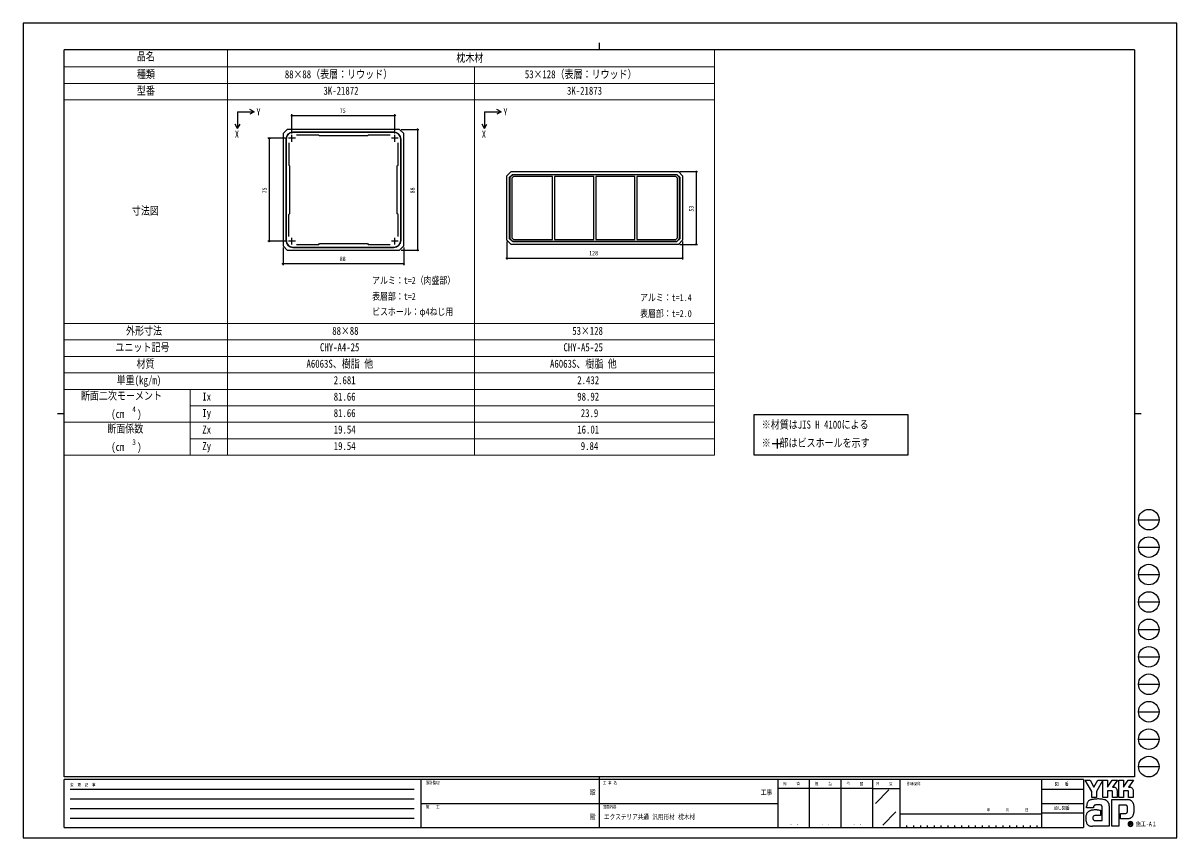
# Model space of a CAD drawing. Units: millimetres on the paper. Extents: x -420 to 420, y -297 to 297.
import ezdxf
from ezdxf.enums import TextEntityAlignment as Align

# ---------------------------------------------------------------- set-up
doc = ezdxf.new("R2010")
doc.units = ezdxf.units.MM
doc.header["$PDMODE"] = 32
doc.header["$PDSIZE"] = 0.5
doc.layers.add('0-1_TABLE1', color=7, linetype='Continuous', lineweight=18)
for name, color, linetype in [('0-2_USER1', 3, 'Continuous'), ('0-3_YKK_11', 7, 'Continuous'), ('0-4_YKK_12', 2, 'Continuous'), ('0-5_YKK_D', 6, 'Continuous'), ('0-6_YKK_ZWAK', 7, 'Continuous')]:
    doc.layers.add(name, color=color, linetype=linetype)
doc.styles.add('ＭＳ ゴシック', font='')
doc.styles.get('ＭＳ ゴシック').set_extended_font_data('MS Gothic')

msp = doc.modelspace()

# ---------------------------------------------------------------- linework, layer by layer
at = {"layer": '0-1_TABLE1'}
for p, q in [((-271.498, 277), (-271.498, -18)), ((83.502, 277), (83.502, -18)), ((-390.498, 265), (83.502, 265)), ((-91.498, 265), (-91.498, -18)), ((-390.498, 253), (83.502, 253)), ((-390.498, 241), (83.502, 241)), ((-390.498, 78), (83.502, 78)), ((-390.498, 66), (83.502, 66)), ((-390.498, 54), (83.502, 54)), ((-390.498, 42), (83.502, 42)), ((-390.498, 30), (83.502, 30)), ((-298.831, 30), (-298.831, -18)), ((-298.831, 18), (83.502, 18)), ((-390.498, 6), (83.502, 6)), ((-298.831, -6), (83.502, -6)), ((-390.498, -18), (83.502, -18))]:
    msp.add_line(p, q, dxfattribs=at)
at = {"layer": '0-2_USER1'}
for p, q in [((-264.118, 232.226), (-252.118, 232.226)), ((-264.118, 232.226), (-264.118, 220.226)), ((-252.118, 232.226), (-255.118, 233.959)), ((-252.118, 232.226), (-255.118, 230.494)), ((-84.118, 232.226), (-72.118, 232.226)), ((-84.118, 232.226), (-84.118, 220.226)), ((-72.118, 232.226), (-75.118, 233.959)), ((-72.118, 232.226), (-75.118, 230.494)), ((-264.118, 220.226), (-265.85, 223.226)), ((-264.118, 220.226), (-262.386, 223.226)), ((-84.118, 220.226), (-85.85, 223.226)), ((-84.118, 220.226), (-82.386, 223.226))]:
    msp.add_line(p, q, dxfattribs=at)
at = {"layer": '0-3_YKK_11'}
for p, q in [((-229.028, 212.303), (-229.028, 138.703)), ((-228.828, 212.303), (-228.828, 138.703)), ((-222.028, 213.003), (-227.028, 213.003)), ((-224.528, 210.503), (-224.528, 215.503)), ((-150.228, 217.503), (-223.828, 217.503)), ((-150.228, 217.303), (-223.828, 217.303)), ((-147.028, 213.003), (-152.028, 213.003)), ((-149.528, 210.503), (-149.528, 215.503)), ((-145.228, 138.703), (-145.228, 212.303)), ((-145.028, 138.703), (-145.028, 212.303)), ((-226.828, 141.407), (-226.828, 157.503)), ((-222.028, 138.003), (-227.028, 138.003)), ((-224.528, 135.503), (-224.528, 140.503)), ((-147.028, 138.003), (-152.028, 138.003)), ((-149.528, 135.503), (-149.528, 140.503)), ((-223.828, 133.703), (-150.228, 133.703)), ((-223.828, 133.503), (-150.228, 133.503))]:
    msp.add_line(p, q, dxfattribs=at)
for points in [[(-146.028, 219.503), (-228.028, 219.503), (-231.028, 216.503), (-231.028, 134.503), (-228.028, 131.503), (-146.028, 131.503), (-143.028, 134.503), (-143.028, 216.503)], [(57.155, 135.685), (-64.845, 135.685), (-67.845, 138.685), (-67.845, 185.685), (-64.845, 188.685), (57.155, 188.685), (60.155, 185.685), (60.155, 138.685)], [(56.038, 137.685), (-63.728, 137.685), (-65.845, 139.802), (-65.845, 184.568), (-63.728, 186.685), (56.038, 186.685), (58.155, 184.568), (58.155, 139.802)], [(55.955, 186.485), (-63.645, 186.485), (-65.645, 184.485), (-65.645, 139.885), (-63.645, 137.885), (55.955, 137.885), (57.955, 139.885), (57.955, 184.485)], [(-34.545, 139.285), (-34.545, 185.085), (-63.065, 185.085), (-64.245, 183.905), (-64.245, 140.465), (-63.065, 139.285)], [(-33.145, 185.085), (-33.145, 139.285), (-4.545, 139.285), (-4.545, 185.085)], [(-3.145, 185.085), (-3.145, 139.285), (25.455, 139.285), (25.455, 185.085)], [(26.855, 185.085), (26.855, 139.285), (55.375, 139.285), (56.555, 140.465), (56.555, 183.905), (55.375, 185.085)]]:
    msp.add_lwpolyline(points, close=True, dxfattribs=at)
for points in [[(-152.931, 215.303), (-169.028, 215.303), (-169.528, 214.803), (-204.528, 214.803), (-205.028, 215.303), (-221.124, 215.303)], [(-226.828, 209.6), (-226.828, 193.503), (-226.328, 193.003), (-226.328, 158.003), (-226.828, 157.503)], [(-147.228, 141.407), (-147.228, 157.503), (-147.728, 158.003), (-147.728, 175.503), (-147.728, 193.003), (-147.228, 193.503), (-147.228, 209.6)], [(-221.124, 135.703), (-205.028, 135.703), (-204.528, 136.203), (-187.028, 136.203), (-169.528, 136.203), (-169.028, 135.703), (-152.931, 135.703)]]:
    msp.add_lwpolyline(points, dxfattribs=at)
for centre, radius, start, end in [((-223.828, 212.303), 5.2, 90.00001, 179.99999), ((-223.828, 212.303), 5, 90.00001, 179.99999), ((-150.228, 212.303), 5.2, 0.00001, 89.99999), ((-150.228, 212.303), 5, 0.00001, 89.99999), ((-223.828, 138.703), 5.2, 180.00001, 269.99999), ((-223.828, 138.703), 5, 180.00001, 269.99999), ((-150.228, 138.703), 5.2, 270.00001, 359.99999), ((-150.228, 138.703), 5, 270.00001, 359.99999)]:
    msp.add_arc(centre, radius, start, end, dxfattribs=at)
at = {"layer": '0-4_YKK_12'}
for p, q in [((129.021, -6.068), (129.021, -13.068)), ((125.562, -9.568), (132.562, -9.568))]:
    msp.add_line(p, q, dxfattribs=at)
msp.add_lwpolyline([(112.437, 11.772), (224.251, 11.772), (224.251, -18), (112.437, -18)], close=True, dxfattribs=at)
at = {"layer": '0-5_YKK_D'}
for p, q in [((-224.528, 216.503), (-224.528, 230.503)), ((-224.528, 229.503), (-149.528, 229.503)), ((-149.528, 216.503), (-149.528, 230.503)), ((-145.028, 219.503), (-132.028, 219.503)), ((-133.028, 219.503), (-133.028, 131.503)), ((-228.028, 213.003), (-242.028, 213.003)), ((-241.028, 213.003), (-241.028, 138.003)), ((58.155, 188.685), (71.155, 188.685)), ((70.155, 188.685), (70.155, 135.685)), ((-228.028, 138.003), (-242.028, 138.003)), ((-67.845, 137.685), (-67.845, 124.685)), ((58.155, 135.685), (71.155, 135.685)), ((60.155, 137.685), (60.155, 124.685)), ((-231.028, 133.503), (-231.028, 120.503)), ((-145.028, 131.503), (-132.028, 131.503)), ((-143.028, 133.503), (-143.028, 120.503)), ((-143.028, 121.503), (-231.028, 121.503)), ((-67.845, 125.685), (60.155, 125.685))]:
    msp.add_line(p, q, dxfattribs=at)
for centre in [(-224.528, 229.503), (-149.528, 229.503), (-133.028, 219.503), (-241.028, 213.003), (70.155, 188.685), (-241.028, 138.003), (70.155, 135.685), (-133.028, 131.503), (-231.028, 121.503), (-143.028, 121.503), (-67.845, 125.685), (60.155, 125.685)]:
    msp.add_circle(centre, 0.425, dxfattribs=at)
at = {"layer": '0-6_YKK_ZWAK'}
for p, q in [((-0.498, 282.5), (-0.498, 277.5)), ((389.502, 277.5), (-390.498, 277.5)), ((-390.498, -252.5), (-390.498, 277.5)), ((389.502, 277.5), (389.502, -252.5)), ((-395.498, 12.5), (-390.498, 12.5)), ((389.502, 12.5), (394.502, 12.5)), ((392.502, -65), (407.502, -65)), ((392.502, -85), (407.502, -85)), ((392.502, -105), (407.502, -105)), ((392.502, -125), (407.502, -125)), ((392.502, -145), (407.502, -145)), ((392.502, -165), (407.502, -165)), ((392.502, -185), (407.502, -185)), ((392.502, -205), (407.502, -205)), ((392.502, -225), (407.502, -225)), ((392.502, -245), (407.502, -245)), ((389.502, -252.5), (-390.498, -252.5)), ((-130.498, -254.5), (-390.498, -254.5)), ((-390.498, -289.5), (-390.498, -254.5)), ((-130.498, -254.5), (-130.498, -289.5)), ((-0.498, -254.5), (-130.498, -254.5)), ((-0.498, -252.5), (-0.498, -289.5)), ((129.502, -254.5), (-0.498, -254.5)), ((152.502, -254.5), (152.502, -289.5)), ((175.502, -254.5), (175.502, -289.5)), ((198.502, -254.5), (198.502, -289.5)), ((218.502, -254.5), (198.502, -254.5)), ((321.752, -254.5), (218.502, -254.5)), ((218.502, -254.5), (218.502, -289.5)), ((321.752, -254.5), (321.752, -289.5)), ((352.502, -254.5), (321.752, -254.5)), ((352.502, -254.5), (352.502, -289.5)), ((-386.248, -261.5), (-135.498, -261.5)), ((-386.248, -268.5), (-135.498, -268.5)), ((198.502, -261), (129.502, -261)), ((198.502, -261), (218.502, -261)), ((200.71, -271.829), (210.504, -262.036)), ((321.752, -261.5), (352.502, -261.5)), ((-386.248, -275.5), (-135.498, -275.5)), ((-129.748, -272), (-0.498, -272)), ((-0.498, -272), (129.502, -272)), ((321.752, -272), (352.502, -272)), ((-386.248, -282.5), (-135.498, -282.5)), ((206.067, -287.599), (215.689, -277.977)), ((218.502, -279.5), (321.752, -279.5)), ((352.502, -279), (321.752, -279)), ((387.916, -285.572), (387.916, -285.572)), ((-390.498, -289.5), (-130.498, -289.5)), ((-130.498, -289.5), (-0.498, -289.5)), ((-0.498, -289.5), (129.502, -289.5)), ((129.502, -289.5), (198.502, -289.5)), ((198.502, -289.5), (218.502, -289.5)), ((218.502, -289.5), (321.752, -289.5)), ((223.502, -288), (223.502, -289.5)), ((228.502, -288), (228.502, -289.5)), ((233.502, -288), (233.502, -289.5)), ((238.502, -288), (238.502, -289.5)), ((243.502, -288), (243.502, -289.5)), ((248.502, -288), (248.502, -289.5)), ((253.502, -288), (253.502, -289.5)), ((258.502, -288), (258.502, -289.5)), ((263.502, -288), (263.502, -289.5)), ((268.502, -288), (268.502, -289.5)), ((273.502, -288), (273.502, -289.5)), ((278.502, -288), (278.502, -289.5)), ((283.502, -288), (283.502, -289.5)), ((288.502, -288), (288.502, -289.5)), ((293.502, -288), (293.502, -289.5)), ((298.502, -288), (298.502, -289.5)), ((303.502, -288), (303.502, -289.5)), ((308.502, -288), (308.502, -289.5)), ((313.502, -288), (313.502, -289.5)), ((318.502, -288), (318.502, -289.5)), ((321.752, -289.5), (352.502, -289.5)), ((386.667, -288.398), (386.667, -288.398))]:
    msp.add_line(p, q, dxfattribs=at)
for points in [[(-420.5, -297), (420.5, -297), (420.5, 297), (-420.5, 297)], [(353.602, -254.8), (357.283, -254.8), (360.047, -260.01), (362.804, -254.8), (366.488, -254.8), (361.767, -263.199), (361.767, -267.413), (358.41, -267.413), (358.41, -263.086)]]:
    msp.add_lwpolyline(points, close=True, dxfattribs=at)
for points in [[(198.502, -254.5), (129.502, -254.5), (129.502, -289.5)], [(373.055, -262.661), (369.877, -262.661), (369.877, -267.41), (366.491, -267.41), (366.491, -254.8), (369.877, -254.8), (369.877, -259.958), (373.207, -254.8), (377.184, -254.8), (373.616, -260.021), (373.742, -260.021), (373.882, -260.021), (374.025, -260.021), (374.163, -260.021), (374.287, -260.021), (374.386, -260.021), (374.452, -260.021), (374.477, -260.021)], [(375.451, -260.221), (375.855, -260.452), (376.197, -260.753), (376.473, -261.112), (376.676, -261.515), (376.801, -261.95), (376.844, -262.404), (376.844, -267.422), (373.541, -267.422), (373.541, -263.141)], [(384.751, -262.661), (381.577, -262.661), (381.577, -267.413), (378.19, -267.413), (378.19, -254.8), (381.577, -254.8), (381.577, -259.958), (384.903, -254.8), (388.88, -254.8), (385.312, -260.021), (385.44, -260.021), (385.58, -260.021), (385.724, -260.021), (385.861, -260.021), (385.984, -260.021), (386.083, -260.021), (386.149, -260.021), (386.173, -260.021)], [(387.148, -260.221), (387.554, -260.452), (387.897, -260.753), (388.174, -261.112), (388.378, -261.515), (388.505, -261.95), (388.548, -262.404), (388.548, -267.413), (385.237, -267.413), (385.237, -263.141)], [(382.887, -273.151), (378.119, -273.151), (378.119, -288.5), (373.123, -288.5), (373.123, -269.079), (384.735, -269.079)], [(360.48, -273.231), (360.247, -273.362), (360.066, -273.522), (359.929, -273.708), (359.829, -273.92), (359.761, -274.153), (359.716, -274.407), (359.689, -274.679), (359.673, -274.967), (354.674, -274.979), (354.689, -274.295), (354.717, -273.527)], [(370.771, -271.917), (370.913, -272.49), (370.993, -273.104), (371.018, -273.759), (371.018, -288.5), (358.955, -288.5)], [(362.395, -276.553), (363.341, -276.615), (364.084, -276.699), (364.571, -276.777), (364.745, -276.823), (364.745, -280.647), (364.192, -280.589), (363.586, -280.556), (362.965, -280.543), (362.369, -280.545), (361.837, -280.556), (361.408, -280.571), (361.123, -280.584), (361.019, -280.589), (360.586, -280.668), (360.213, -280.792), (359.9, -280.961), (359.647, -281.177), (359.453, -281.44), (359.318, -281.75), (359.244, -282.11), (359.229, -282.519), (359.276, -282.969), (359.372, -283.341), (359.509, -283.642), (359.683, -283.879), (359.886, -284.059), (360.113, -284.191), (360.359, -284.279), (360.616, -284.332), (365.926, -284.332), (365.926, -274.507), (365.928, -274.313), (365.918, -274.122), (365.893, -273.939), (365.85, -273.765), (365.786, -273.602), (365.699, -273.455), (365.584, -273.324), (365.439, -273.212)], [(365.439, -273.212), (365.127, -273.09), (364.629, -272.987), (363.994, -272.91), (363.271, -272.869), (362.508, -272.873), (361.756, -272.928)], [(384.583, -276.1), (384.576, -275.463), (384.546, -274.89), (384.474, -274.386), (384.344, -273.959)], [(387.871, -270.451), (388.197, -270.862), (388.441, -271.261), (388.612, -271.622)], [(387.456, -282.097), (386.995, -282.456), (386.514, -282.738), (386.018, -282.948), (385.51, -283.092), (384.993, -283.174), (384.472, -283.201), (379.336, -283.201), (379.336, -279.166), (382.232, -279.166), (382.766, -279.159), (383.236, -279.113), (383.639, -278.995)], [(387.461, -286.26), (387.458, -286.201), (387.451, -286.145), (387.439, -286.09), (387.422, -286.039), (387.4, -285.99), (387.374, -285.944), (387.343, -285.901), (387.308, -285.861), (387.262, -285.82), (387.21, -285.785), (387.154, -285.754), (387.093, -285.729), (387.028, -285.71), (386.958, -285.696), (386.885, -285.687), (386.808, -285.684), (386.05, -285.684), (386.05, -287.914), (386.279, -287.914), (386.279, -285.912), (386.808, -285.912), (386.862, -285.914), (386.914, -285.919), (386.962, -285.928), (387.006, -285.94), (387.047, -285.956), (387.084, -285.975), (387.117, -285.997), (387.147, -286.022)], [(387.236, -286.26), (387.222, -286.367), (387.184, -286.451), (387.126, -286.516), (387.055, -286.562), (386.974, -286.594), (386.89, -286.614), (386.808, -286.624), (386.733, -286.627), (386.534, -286.627), (386.635, -286.797), (387.289, -287.922), (387.551, -287.922), (386.92, -286.839), (386.979, -286.827), (387.036, -286.812), (387.089, -286.794), (387.14, -286.773), (387.187, -286.749), (387.231, -286.722), (387.271, -286.691), (387.308, -286.658)]]:
    msp.add_lwpolyline(points, dxfattribs=at)
for centre in [(400.002, -65), (400.002, -85), (400.002, -105), (400.002, -125), (400.002, -145), (400.002, -165), (400.002, -185), (400.002, -205), (400.002, -225), (400.002, -245)]:
    msp.add_circle(centre, 7.5, dxfattribs=at)
for centre, radius, start, end in [((374.482, -262.519), 2.498, 78.26798, 90.11215), ((374.517, -262.337), 2.312, 66.19963, 78.22058), ((386.178, -262.523), 2.502, 78.27851, 90.10826), ((386.212, -262.348), 2.323, 66.2483, 78.23226), ((359.729, -276.269), 7.325, 100.93159, 107.35499), ((362.205, -288.282), 19.59, 97.86054, 101.37938), ((363.368, -296.358), 27.749, 94.90201, 97.9576), ((363.447, -297.005), 28.4, 91.6169, 94.94971), ((363.337, -292.406), 23.8, 87.51794, 91.66439), ((363.646, -285.778), 17.165, 81.92631, 87.59083), ((364.559, -279.523), 10.844, 73.67137, 82.05943), ((365.913, -274.992), 6.115, 60.60528, 73.9085), ((373.072, -263.129), 0.469, 358.57817, 92.1683), ((384.545, -274.421), 5.346, 78.73198, 87.96551), ((384.771, -263.127), 0.467, 358.29941, 92.43455), ((363.78, -274.046), 9.079, 171.55622, 176.72493), ((360.704, -273.587), 5.968, 163.48385, 171.57982), ((359.161, -273.129), 4.358, 152.2125, 163.4865), ((358.494, -272.784), 3.607, 138.03852, 152.12015), ((358.493, -272.801), 3.618, 122.60463, 137.83438), ((359.062, -282.257), 5.387, 112.58838, 120.58162), ((358.972, -273.575), 4.528, 108.37421, 122.42809), ((359.699, -283.79), 7.047, 106.61303, 112.59024), ((360.702, -287.161), 10.564, 99.87193, 106.59825), ((361.264, -290.327), 13.78, 94.78469, 99.91711), ((361.538, -293.477), 16.941, 90.80099, 94.81812), ((361.799, -276.363), 3.398, 102.4979, 112.84632), ((362.457, -279.199), 6.31, 96.37207, 102.75341), ((361.58, -295.823), 19.287, 87.57779, 90.82714), ((366.467, -273.886), 4.88, 52.17347, 59.90542), ((366.963, -273.245), 4.069, 43.55042, 52.14561), ((367.236, -272.981), 3.69, 34.48659, 43.50182), ((367.238, -272.975), 3.685, 25.58915, 34.43128), ((366.91, -273.129), 4.047, 17.43089, 25.54591), ((382.914, -275.601), 2.45, 77.94572, 90.63794), ((383.127, -274.602), 1.429, 60.20991, 77.92418), ((383.265, -274.342), 1.135, 39.8078, 59.75378), ((383.071, -274.49), 1.379, 22.65544, 39.38165), ((379.25, -276.676), 5.311, 347.14308, 355.40008), ((373.22, -276.158), 11.363, 355.2339, 0.29193), ((384.702, -273.62), 4.529, 69.03034, 78.69541), ((384.848, -273.23), 4.113, 59.39484, 68.9885), ((384.916, -273.111), 3.976, 50.3012, 59.3616), ((384.891, -273.139), 4.013, 42.05209, 50.28551), ((382.909, -274.281), 6.292, 14.76267, 25.00486), ((379.05, -275.333), 10.292, 7.9139, 14.95041), ((375.196, -275.893), 14.187, 2.54376, 8.01251), ((373.617, -276.05), 15.768, 352.8937, 357.82206), ((372.986, -276.01), 16.399, 357.76419, 2.60674), ((363.813, -282.349), 9.729, 174.55588, 182.47272), ((369.25, -282.263), 15.165, 181.90948, 187.89042), ((360.898, -282.07), 6.801, 164.97537, 174.56739), ((362.869, -283.161), 8.722, 187.80471, 196.36971), ((359.246, -281.629), 5.09, 153.89178, 164.94341), ((359.5, -284.156), 5.209, 196.3102, 208.20993), ((358.493, -281.267), 4.255, 142.04688, 153.80771), ((358.347, -281.163), 4.076, 130.60221, 141.94427), ((358.588, -281.451), 4.452, 120.60724, 130.53081), ((383.172, -277.943), 1.151, 293.91672, 314.09376), ((383.015, -277.804), 1.36, 314.78099, 333.92928), ((382.005, -277.314), 2.483, 334.00676, 347.34989), ((386.67, -286.819), 1.764, 90.09157, 179.92363), ((386.659, -286.813), 1.569, 134.8007, 180.12175), ((386.664, -286.804), 1.566, 89.86602, 135.149), ((386.67, -286.816), 1.761, 44.93442, 90.08536), ((386.671, -286.816), 1.577, 45.03108, 90.11509), ((384.123, -278.339), 5.024, 311.57033, 318.66243), ((386.672, -286.817), 1.577, 0.00643, 45.07115), ((383.541, -277.829), 5.797, 318.67367, 325.29112), ((386.684, -286.81), 1.747, 359.78949, 45.13288), ((385.036, -278.943), 3.935, 326.23251, 339.61931), ((381.341, -277.512), 7.897, 339.22498, 347.31457), ((376.915, -276.479), 12.442, 347.15166, 352.97565), ((358.034, -284.936), 3.547, 208.29777, 223.35561), ((357.703, -285.228), 3.107, 223.64205, 239.63663), ((357.977, -284.728), 3.676, 239.8785, 253.65355), ((358.48, -283.001), 5.475, 253.69102, 263.74909), ((358.906, -279.21), 9.29, 263.68487, 270.30455), ((386.659, -286.821), 1.753, 179.86065, 225.14399), ((386.653, -286.823), 1.562, 179.75513, 225.29722), ((386.668, -286.821), 1.759, 224.94536, 269.98445), ((386.664, -286.837), 1.56, 224.62822, 270.10973), ((386.665, -286.814), 1.584, 270.09072, 359.90926), ((386.668, -286.812), 1.768, 269.98802, 314.93777), ((386.901, -286.25), 0.335, 358.3894, 42.86139), ((386.907, -286.276), 0.553, 316.37674, 1.6565), ((386.68, -286.824), 1.751, 314.92572, 0.23508)]:
    msp.add_arc(centre, radius, start, end, dxfattribs=at)
msp.add_point((-0.498, -289.5), dxfattribs=at)

# ---------------------------------------------------------------- texts
at = {"layer": '0-1_TABLE1', "style": 'ＭＳ ゴシック', "width": 0.8}
for s, height, p in [('品名', 5.865, (-337.611, 268)), ('枕木材', 5.865, (-104.665, 267)), ('種類', 5.865, (-337.575, 255)), ('88×88（表層：リウッド）', 5.865, (-229.711, 255)), ('53×128（表層：リウッド）', 5.865, (-54.771, 255)), ('型番', 5.865, (-337.575, 243)), ('3K-21872', 5.865, (-201.551, 243)), ('3K-21873', 5.865, (-24.051, 243)), ('寸法図', 5.865, (-341.201, 155.5)), ('アルミ：t=2（肉盛部）', 5.132, (-166.07, 105.317)), ('表層部：t=2', 5.132, (-166.07, 93.65)), ('アルミ：t=1.4', 5.132, (29.205, 92.793)), ('ビスホール：φ4ねじ用', 5.132, (-166.07, 82.494)), ('表層部：t=2.0', 5.132, (29.205, 81.127)), ('外形寸法', 5.865, (-345.505, 68)), ('88×88', 5.865, (-195.151, 68)), ('53×128', 5.865, (-20.211, 68)), ('ユニット記号', 5.865, (-353.185, 56)), ('CHY-A4-25', 5.865, (-204.111, 56)), ('CHY-A5-25', 5.865, (-26.611, 56)), ('材質', 5.865, (-337.825, 44)), ('A6063S、樹脂 他', 5.865, (-213.925, 44)), ('A6063S、樹脂 他', 5.865, (-36.425, 44)), ('単重(㎏/m)', 5.865, (-352.331, 32)), ('2.681', 5.865, (-194.085, 32)), ('2.432', 5.865, (-16.585, 32)), ('断面二次モーメント', 5.865, (-378.371, 20.667)), ('Ix', 5.865, (-289.858, 20)), ('81.66', 5.865, (-194.085, 20)), ('98.92', 5.865, (-16.585, 20)), ('4', 4.106, (-340.91, 12.267)), ('(cm', 5.865, (-356.27, 7.333)), (')', 5.865, (-337.326, 7.333)), ('Iy', 5.865, (-289.858, 8)), ('81.66', 5.865, (-194.085, 8)), ('23.9', 5.865, (-14.025, 8)), ('断面係数', 5.865, (-359.171, -3.333)), ('Zx', 5.865, (-289.858, -4)), ('19.54', 5.865, (-194.085, -4)), ('16.01', 5.865, (-16.585, -4)), ('(cm', 5.865, (-356.27, -16.667)), ('3', 4.106, (-340.91, -11.733)), (')', 5.865, (-337.326, -16.667)), ('Zy', 5.865, (-289.858, -16)), ('19.54', 5.865, (-194.085, -16)), ('9.84', 5.865, (-14.025, -16))]:
    msp.add_text(s, height=height, dxfattribs=at).set_placement(p, align=Align.BOTTOM_LEFT)
at = {"layer": '0-2_USER1', "style": 'ＭＳ ゴシック', "width": 0.8}
for s, height, p in [('Y', 5.132, (-250.379, 228.162)), ('Y', 5.132, (-70.379, 228.162)), ('X', 5.132, (-266.092, 211.847)), ('X', 5.132, (-86.092, 211.847)), ('※材質はJIS H 4100による', 5.865, (117.88, -0.384)), ('※  部はビスホールを示す', 5.865, (117.88, -13.717)), ('エクステリア共通 汎用形材 枕木材', 3.666, (2.906, -284.58))]:
    msp.add_text(s, height=height, dxfattribs=at).set_placement(p, align=Align.BOTTOM_LEFT)
at = {"layer": '0-5_YKK_D', "style": 'ＭＳ ゴシック', "width": 0.8}
for s, p in [('75', (-189.668, 230.503)), ('88', (-189.668, 122.503)), ('128', (-7.925, 126.685))]:
    msp.add_text(s, height=3.299, dxfattribs=at).set_placement(p, align=Align.BOTTOM_LEFT)
for s, p in [('75', (-242.028, 172.863)), ('88', (-134.028, 172.863)), ('53', (69.155, 159.545))]:
    msp.add_text(s, height=3.299, rotation=90, dxfattribs=at).set_placement(p, align=Align.BOTTOM_LEFT)
at = {"layer": '0-6_YKK_ZWAK', "style": 'ＭＳ ゴシック', "width": 0.8}
for s, height, p in [('変  更  記  事', 2.199, (-386.131, -260)), ('設計監理', 2.199, (-126.831, -258.5)), ('工 事 名', 2.199, (2.127, -258.5)), ('照     査', 2.199, (133.642, -259.25)), ('担     当', 2.199, (156.722, -259.25)), ('作     図', 2.199, (179.722, -259.25)), ('尺     度', 2.199, (201.142, -259.25)), ('御承認印', 2.199, (223.914, -259.25)), ('図\u3000 番', 2.566, (331.34, -259.75)), ('殿', 3.666, (-7.367, -266.583)), ('工事', 3.666, (117.233, -266.746)), ('施\u3000\u3000工', 2.199, (-126.831, -276)), ('図面内容', 2.199, (2.127, -276)), ('年        月        日', 2.199, (281.991, -278.321)), ('通し図番', 2.566, (330.78, -277.25)), ('殿', 3.666, (-7.367, -284.583)), ('施工-A１', 3.299, (390.502, -289.5)), ('． ．', 2.592, (138.5, -288.435)), ('． ．', 2.592, (161.5, -288.435)), ('． ．', 2.592, (184.5, -288.435))]:
    msp.add_text(s, height=height, dxfattribs=at).set_placement(p, align=Align.BOTTOM_LEFT)

doc.saveas('drawing.dxf')
